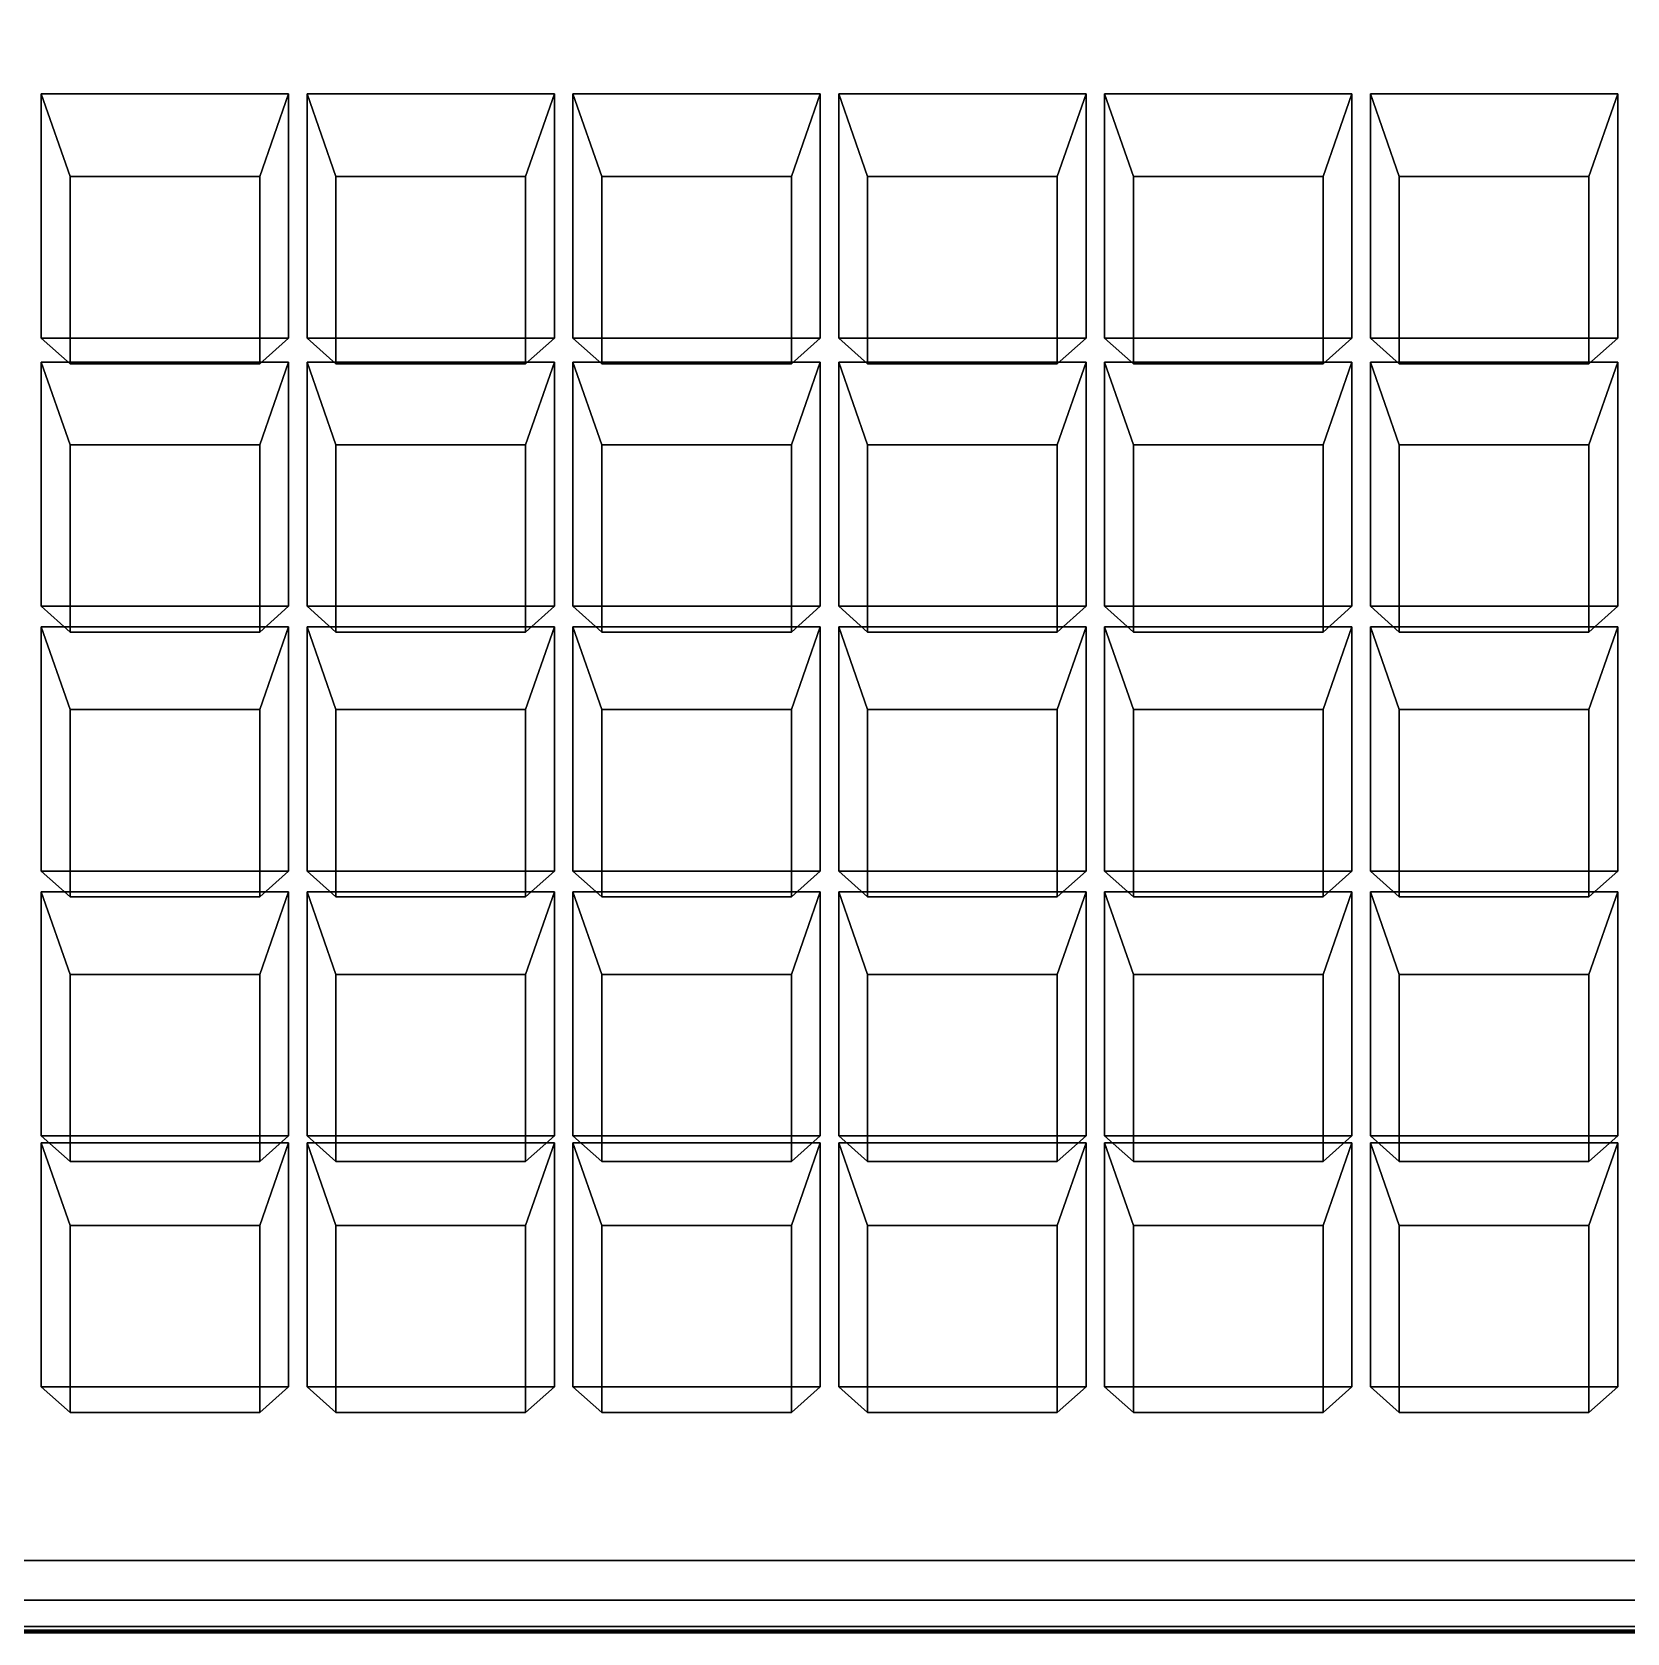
# Model space of a CAD drawing. Header units: inches. Extents: x 11.8 to 54.3, y 10.8 to 35.6.
# Drawn here: x 24.5111 to 24.6078, y 32.3731 to 32.4702 of the extents above; entities that cross this region are included whole.
import ezdxf

# ---------------------------------------------------------------- set-up
doc = ezdxf.new("R2010")
doc.units = ezdxf.units.IN
doc.header["$MEASUREMENT"] = 0
doc.layers.add('02', color=2, linetype='Continuous')

msp = doc.modelspace()

# ---------------------------------------------------------------- linework, layer by layer
at = {"layer": '02'}
msp.add_line((24.316189, 32.373203), (24.766752, 32.373203), dxfattribs=at)
for points, invisible_edges in [([(24.326249, 32.373119, 0.001849), (24.326249, 32.520569, 0.001849), (24.756249, 32.520569, 0.001849)], 12), ([(24.756249, 32.520569, 0.001849), (24.756249, 32.373119, 0.001849), (24.326249, 32.373119, 0.001849)], 12), ([(24.766249, 32.497654, 0.026845), (24.316249, 32.497654, 0.026845), (24.316249, 32.377517, 0.012277)], 12), ([(24.316249, 32.377517, 0.012277), (24.766249, 32.377517, 0.012277), (24.766249, 32.497654, 0.026845)], 12), ([(24.526699, 32.466399, 0.010254), (24.511699, 32.451603, 0.007789), (24.511699, 32.466399, 0.010254)], 1), ([(24.511699, 32.451603, 0.007789), (24.526699, 32.466399, 0.010254), (24.526699, 32.451603, 0.007789)], 1), ([(24.511699, 32.466399, 0.010254), (24.511699, 32.451603, 0.007789), (24.513449, 32.450043, 0.027804)], 12), ([(24.513449, 32.450043, 0.027804), (24.513449, 32.461387, 0.029694), (24.511699, 32.466399, 0.010254)], 12), ([(24.526699, 32.466399, 0.010254), (24.511699, 32.466399, 0.010254), (24.524949, 32.461387, 0.029694)], 2), ([(24.511699, 32.466399, 0.010254), (24.513449, 32.461387, 0.029694), (24.524949, 32.461387, 0.029694)], 12), ([(24.526699, 32.466399, 0.010254), (24.524949, 32.461387, 0.029694), (24.526699, 32.451603, 0.007789)], 2), ([(24.542816, 32.466399, 0.010254), (24.542816, 32.451603, 0.007789), (24.527816, 32.451603, 0.007789)], 12), ([(24.542816, 32.466399, 0.010254), (24.527816, 32.451603, 0.007789), (24.527816, 32.466399, 0.010254)], 1), ([(24.527816, 32.466399, 0.010254), (24.529565, 32.450043, 0.027804), (24.529565, 32.461387, 0.029694)], 1), ([(24.527816, 32.466399, 0.010254), (24.527816, 32.451603, 0.007789), (24.529565, 32.450043, 0.027804)], 12), ([(24.542816, 32.466399, 0.010254), (24.527816, 32.466399, 0.010254), (24.529565, 32.461387, 0.029694)], 12), ([(24.529565, 32.461387, 0.029694), (24.541066, 32.461387, 0.029694), (24.542816, 32.466399, 0.010254)], 12), ([(24.542816, 32.451603, 0.007789), (24.542816, 32.466399, 0.010254), (24.541066, 32.461387, 0.029694)], 12), ([(24.543932, 32.451603, 0.007789), (24.558932, 32.466399, 0.010254), (24.558932, 32.451603, 0.007789)], 1), ([(24.558932, 32.466399, 0.010254), (24.543932, 32.451603, 0.007789), (24.543932, 32.466399, 0.010254)], 1), ([(24.545682, 32.461387, 0.029694), (24.543932, 32.466399, 0.010254), (24.543932, 32.451603, 0.007789)], 12), ([(24.543932, 32.466399, 0.010254), (24.545682, 32.461387, 0.029694), (24.558932, 32.466399, 0.010254)], 2), ([(24.545682, 32.461387, 0.029694), (24.557183, 32.461387, 0.029694), (24.558932, 32.466399, 0.010254)], 12), ([(24.558932, 32.451603, 0.007789), (24.558932, 32.466399, 0.010254), (24.557183, 32.450043, 0.027804)], 2), ([(24.558932, 32.466399, 0.010254), (24.557183, 32.461387, 0.029694), (24.557183, 32.450043, 0.027804)], 12), ([(24.560049, 32.466399, 0.010254), (24.575049, 32.451603, 0.007789), (24.560049, 32.451603, 0.007789)], 1), ([(24.575049, 32.451603, 0.007789), (24.560049, 32.466399, 0.010254), (24.575049, 32.466399, 0.010254)], 1), ([(24.560049, 32.451603, 0.007789), (24.561799, 32.461387, 0.029694), (24.560049, 32.466399, 0.010254)], 1), ([(24.560049, 32.466399, 0.010254), (24.561799, 32.461387, 0.029694), (24.573299, 32.461387, 0.029694)], 12), ([(24.573299, 32.461387, 0.029694), (24.575049, 32.466399, 0.010254), (24.560049, 32.466399, 0.010254)], 12), ([(24.575049, 32.451603, 0.007789), (24.575049, 32.466399, 0.010254), (24.573299, 32.461387, 0.029694)], 12), ([(24.576165, 32.451603, 0.007789), (24.591165, 32.466399, 0.010254), (24.591165, 32.451603, 0.007789)], 1), ([(24.591165, 32.466399, 0.010254), (24.576165, 32.451603, 0.007789), (24.576165, 32.466399, 0.010254)], 1), ([(24.576165, 32.466399, 0.010254), (24.577915, 32.450043, 0.027804), (24.577915, 32.461387, 0.029694)], 1), ([(24.576165, 32.466399, 0.010254), (24.576165, 32.451603, 0.007789), (24.577915, 32.450043, 0.027804)], 12), ([(24.576165, 32.466399, 0.010254), (24.577915, 32.461387, 0.029694), (24.589416, 32.461387, 0.029694)], 12), ([(24.589416, 32.461387, 0.029694), (24.591165, 32.466399, 0.010254), (24.576165, 32.466399, 0.010254)], 12), ([(24.591165, 32.466399, 0.010254), (24.589416, 32.461387, 0.029694), (24.589416, 32.450043, 0.027804)], 12), ([(24.589416, 32.450043, 0.027804), (24.591165, 32.451603, 0.007789), (24.591165, 32.466399, 0.010254)], 12), ([(24.607282, 32.466399, 0.010254), (24.607282, 32.451603, 0.007789), (24.592282, 32.451603, 0.007789)], 12), ([(24.607282, 32.466399, 0.010254), (24.592282, 32.451603, 0.007789), (24.592282, 32.466399, 0.010254)], 1), ([(24.592282, 32.451603, 0.007789), (24.594032, 32.461387, 0.029694), (24.592282, 32.466399, 0.010254)], 1), ([(24.607282, 32.466399, 0.010254), (24.592282, 32.466399, 0.010254), (24.594032, 32.461387, 0.029694)], 12), ([(24.607282, 32.466399, 0.010254), (24.594032, 32.461387, 0.029694), (24.605532, 32.461387, 0.029694)], 1), ([(24.607282, 32.451603, 0.007789), (24.607282, 32.466399, 0.010254), (24.605532, 32.461387, 0.029694)], 12), ([(24.513449, 32.461387, 0.029694), (24.513449, 32.450043, 0.027804), (24.524949, 32.450043, 0.027804)], 12), ([(24.524949, 32.450043, 0.027804), (24.524949, 32.461387, 0.029694), (24.513449, 32.461387, 0.029694)], 12), ([(24.524949, 32.461387, 0.029694), (24.524949, 32.450043, 0.027804), (24.526699, 32.451603, 0.007789)], 12), ([(24.529565, 32.461387, 0.029694), (24.529565, 32.450043, 0.027804), (24.541066, 32.450043, 0.027804)], 12), ([(24.541066, 32.450043, 0.027804), (24.541066, 32.461387, 0.029694), (24.529565, 32.461387, 0.029694)], 12), ([(24.541066, 32.461387, 0.029694), (24.541066, 32.450043, 0.027804), (24.542816, 32.451603, 0.007789)], 12), ([(24.543932, 32.451603, 0.007789), (24.545682, 32.450043, 0.027804), (24.545682, 32.461387, 0.029694)], 12), ([(24.557183, 32.461387, 0.029694), (24.545682, 32.461387, 0.029694), (24.545682, 32.450043, 0.027804)], 12), ([(24.545682, 32.450043, 0.027804), (24.557183, 32.450043, 0.027804), (24.557183, 32.461387, 0.029694)], 12), ([(24.560049, 32.451603, 0.007789), (24.561799, 32.450043, 0.027804), (24.561799, 32.461387, 0.029694)], 12), ([(24.573299, 32.461387, 0.029694), (24.561799, 32.461387, 0.029694), (24.573299, 32.450043, 0.027804)], 2), ([(24.561799, 32.461387, 0.029694), (24.561799, 32.450043, 0.027804), (24.573299, 32.450043, 0.027804)], 12), ([(24.573299, 32.461387, 0.029694), (24.573299, 32.450043, 0.027804), (24.575049, 32.451603, 0.007789)], 12), ([(24.589416, 32.461387, 0.029694), (24.577915, 32.461387, 0.029694), (24.577915, 32.450043, 0.027804)], 12), ([(24.577915, 32.450043, 0.027804), (24.589416, 32.450043, 0.027804), (24.589416, 32.461387, 0.029694)], 12), ([(24.592282, 32.451603, 0.007789), (24.594032, 32.450043, 0.027804), (24.594032, 32.461387, 0.029694)], 12), ([(24.605532, 32.461387, 0.029694), (24.594032, 32.461387, 0.029694), (24.605532, 32.450043, 0.027804)], 2), ([(24.594032, 32.461387, 0.029694), (24.594032, 32.450043, 0.027804), (24.605532, 32.450043, 0.027804)], 12), ([(24.605532, 32.461387, 0.029694), (24.605532, 32.450043, 0.027804), (24.607282, 32.451603, 0.007789)], 12), ([(24.513449, 32.450043, 0.027804), (24.511699, 32.451603, 0.007789), (24.526699, 32.451603, 0.007789)], 12), ([(24.526699, 32.451603, 0.007789), (24.524949, 32.450043, 0.027804), (24.513449, 32.450043, 0.027804)], 12), ([(24.542816, 32.451603, 0.007789), (24.529565, 32.450043, 0.027804), (24.527816, 32.451603, 0.007789)], 1), ([(24.542816, 32.451603, 0.007789), (24.541066, 32.450043, 0.027804), (24.529565, 32.450043, 0.027804)], 12), ([(24.545682, 32.450043, 0.027804), (24.543932, 32.451603, 0.007789), (24.558932, 32.451603, 0.007789)], 12), ([(24.558932, 32.451603, 0.007789), (24.557183, 32.450043, 0.027804), (24.545682, 32.450043, 0.027804)], 12), ([(24.560049, 32.451603, 0.007789), (24.575049, 32.451603, 0.007789), (24.573299, 32.450043, 0.027804)], 12), ([(24.573299, 32.450043, 0.027804), (24.561799, 32.450043, 0.027804), (24.560049, 32.451603, 0.007789)], 12), ([(24.576165, 32.451603, 0.007789), (24.591165, 32.451603, 0.007789), (24.589416, 32.450043, 0.027804)], 12), ([(24.589416, 32.450043, 0.027804), (24.577915, 32.450043, 0.027804), (24.576165, 32.451603, 0.007789)], 12), ([(24.594032, 32.450043, 0.027804), (24.592282, 32.451603, 0.007789), (24.607282, 32.451603, 0.007789)], 12), ([(24.607282, 32.451603, 0.007789), (24.605532, 32.450043, 0.027804), (24.594032, 32.450043, 0.027804)], 12), ([(24.511699, 32.435347, 0.005497), (24.526699, 32.450143, 0.007962), (24.526699, 32.435347, 0.005497)], 1), ([(24.526699, 32.450143, 0.007962), (24.511699, 32.435347, 0.005497), (24.511699, 32.450143, 0.007962)], 1), ([(24.511699, 32.450143, 0.007962), (24.511699, 32.435347, 0.005497), (24.513449, 32.433787, 0.025513)], 12), ([(24.513449, 32.433787, 0.025513), (24.513449, 32.445131, 0.027403), (24.511699, 32.450143, 0.007962)], 12), ([(24.526699, 32.450143, 0.007962), (24.511699, 32.450143, 0.007962), (24.513449, 32.445131, 0.027403)], 12), ([(24.526699, 32.450143, 0.007962), (24.513449, 32.445131, 0.027403), (24.524949, 32.445131, 0.027403)], 1), ([(24.526699, 32.450143, 0.007962), (24.524949, 32.445131, 0.027403), (24.526699, 32.435347, 0.005497)], 2), ([(24.527816, 32.450143, 0.007962), (24.542816, 32.450143, 0.007962), (24.527816, 32.435347, 0.005497)], 2), ([(24.527816, 32.435347, 0.005497), (24.542816, 32.450143, 0.007962), (24.542816, 32.435347, 0.005497)], 1), ([(24.527816, 32.450143, 0.007962), (24.529565, 32.433787, 0.025513), (24.529565, 32.445131, 0.027403)], 1), ([(24.527816, 32.450143, 0.007962), (24.527816, 32.435347, 0.005497), (24.529565, 32.433787, 0.025513)], 12), ([(24.527816, 32.450143, 0.007962), (24.529565, 32.445131, 0.027403), (24.541066, 32.445131, 0.027403)], 12), ([(24.541066, 32.445131, 0.027403), (24.542816, 32.450143, 0.007962), (24.527816, 32.450143, 0.007962)], 12), ([(24.542816, 32.435347, 0.005497), (24.542816, 32.450143, 0.007962), (24.541066, 32.445131, 0.027403)], 12), ([(24.543932, 32.450143, 0.007962), (24.558932, 32.435347, 0.005497), (24.543932, 32.435347, 0.005497)], 1), ([(24.558932, 32.435347, 0.005497), (24.543932, 32.450143, 0.007962), (24.558932, 32.450143, 0.007962)], 1), ([(24.543932, 32.450143, 0.007962), (24.543932, 32.435347, 0.005497), (24.545682, 32.433787, 0.025513)], 12), ([(24.545682, 32.433787, 0.025513), (24.545682, 32.445131, 0.027403), (24.543932, 32.450143, 0.007962)], 12), ([(24.543932, 32.450143, 0.007962), (24.545682, 32.445131, 0.027403), (24.557183, 32.445131, 0.027403)], 12), ([(24.557183, 32.445131, 0.027403), (24.558932, 32.450143, 0.007962), (24.543932, 32.450143, 0.007962)], 12), ([(24.558932, 32.450143, 0.007962), (24.557183, 32.445131, 0.027403), (24.558932, 32.435347, 0.005497)], 2), ([(24.560049, 32.450143, 0.007962), (24.575049, 32.450143, 0.007962), (24.560049, 32.435347, 0.005497)], 2), ([(24.560049, 32.435347, 0.005497), (24.575049, 32.450143, 0.007962), (24.575049, 32.435347, 0.005497)], 1), ([(24.560049, 32.450143, 0.007962), (24.561799, 32.433787, 0.025513), (24.561799, 32.445131, 0.027403)], 1), ([(24.560049, 32.450143, 0.007962), (24.560049, 32.435347, 0.005497), (24.561799, 32.433787, 0.025513)], 12), ([(24.575049, 32.450143, 0.007962), (24.560049, 32.450143, 0.007962), (24.561799, 32.445131, 0.027403)], 12), ([(24.561799, 32.445131, 0.027403), (24.573299, 32.445131, 0.027403), (24.575049, 32.450143, 0.007962)], 12), ([(24.575049, 32.435347, 0.005497), (24.575049, 32.450143, 0.007962), (24.573299, 32.445131, 0.027403)], 12), ([(24.591165, 32.450143, 0.007962), (24.591165, 32.435347, 0.005497), (24.576165, 32.450143, 0.007962)], 2), ([(24.576165, 32.450143, 0.007962), (24.591165, 32.435347, 0.005497), (24.576165, 32.435347, 0.005497)], 1), ([(24.576165, 32.450143, 0.007962), (24.576165, 32.435347, 0.005497), (24.577915, 32.433787, 0.025513)], 12), ([(24.577915, 32.433787, 0.025513), (24.577915, 32.445131, 0.027403), (24.576165, 32.450143, 0.007962)], 12), ([(24.591165, 32.450143, 0.007962), (24.576165, 32.450143, 0.007962), (24.589416, 32.445131, 0.027403)], 2), ([(24.576165, 32.450143, 0.007962), (24.577915, 32.445131, 0.027403), (24.589416, 32.445131, 0.027403)], 12), ([(24.591165, 32.450143, 0.007962), (24.589416, 32.445131, 0.027403), (24.591165, 32.435347, 0.005497)], 2), ([(24.592282, 32.450143, 0.007962), (24.607282, 32.435347, 0.005497), (24.592282, 32.435347, 0.005497)], 1), ([(24.607282, 32.435347, 0.005497), (24.592282, 32.450143, 0.007962), (24.607282, 32.450143, 0.007962)], 1), ([(24.592282, 32.435347, 0.005497), (24.594032, 32.445131, 0.027403), (24.592282, 32.450143, 0.007962)], 1), ([(24.607282, 32.450143, 0.007962), (24.592282, 32.450143, 0.007962), (24.594032, 32.445131, 0.027403)], 12), ([(24.607282, 32.450143, 0.007962), (24.594032, 32.445131, 0.027403), (24.605532, 32.445131, 0.027403)], 1), ([(24.607282, 32.450143, 0.007962), (24.605532, 32.445131, 0.027403), (24.605532, 32.433787, 0.025513)], 12), ([(24.605532, 32.433787, 0.025513), (24.607282, 32.435347, 0.005497), (24.607282, 32.450143, 0.007962)], 12), ([(24.513449, 32.445131, 0.027403), (24.513449, 32.433787, 0.025513), (24.524949, 32.433787, 0.025513)], 12), ([(24.524949, 32.433787, 0.025513), (24.524949, 32.445131, 0.027403), (24.513449, 32.445131, 0.027403)], 12), ([(24.524949, 32.445131, 0.027403), (24.524949, 32.433787, 0.025513), (24.526699, 32.435347, 0.005497)], 12), ([(24.541066, 32.445131, 0.027403), (24.529565, 32.433787, 0.025513), (24.541066, 32.433787, 0.025513)], 1), ([(24.541066, 32.445131, 0.027403), (24.529565, 32.445131, 0.027403), (24.529565, 32.433787, 0.025513)], 12), ([(24.541066, 32.445131, 0.027403), (24.541066, 32.433787, 0.025513), (24.542816, 32.435347, 0.005497)], 12), ([(24.557183, 32.445131, 0.027403), (24.545682, 32.433787, 0.025513), (24.557183, 32.433787, 0.025513)], 1), ([(24.557183, 32.445131, 0.027403), (24.545682, 32.445131, 0.027403), (24.545682, 32.433787, 0.025513)], 12), ([(24.557183, 32.445131, 0.027403), (24.557183, 32.433787, 0.025513), (24.558932, 32.435347, 0.005497)], 12), ([(24.573299, 32.445131, 0.027403), (24.561799, 32.445131, 0.027403), (24.561799, 32.433787, 0.025513)], 12), ([(24.561799, 32.433787, 0.025513), (24.573299, 32.433787, 0.025513), (24.573299, 32.445131, 0.027403)], 12), ([(24.573299, 32.445131, 0.027403), (24.573299, 32.433787, 0.025513), (24.575049, 32.435347, 0.005497)], 12), ([(24.577915, 32.445131, 0.027403), (24.577915, 32.433787, 0.025513), (24.589416, 32.433787, 0.025513)], 12), ([(24.589416, 32.433787, 0.025513), (24.589416, 32.445131, 0.027403), (24.577915, 32.445131, 0.027403)], 12), ([(24.589416, 32.445131, 0.027403), (24.589416, 32.433787, 0.025513), (24.591165, 32.435347, 0.005497)], 12), ([(24.592282, 32.435347, 0.005497), (24.594032, 32.433787, 0.025513), (24.594032, 32.445131, 0.027403)], 12), ([(24.605532, 32.445131, 0.027403), (24.594032, 32.433787, 0.025513), (24.605532, 32.433787, 0.025513)], 1), ([(24.605532, 32.445131, 0.027403), (24.594032, 32.445131, 0.027403), (24.594032, 32.433787, 0.025513)], 12), ([(24.511699, 32.435347, 0.005497), (24.524949, 32.433787, 0.025513), (24.513449, 32.433787, 0.025513)], 1), ([(24.511699, 32.435347, 0.005497), (24.526699, 32.435347, 0.005497), (24.524949, 32.433787, 0.025513)], 12), ([(24.529565, 32.433787, 0.025513), (24.527816, 32.435347, 0.005497), (24.542816, 32.435347, 0.005497)], 12), ([(24.542816, 32.435347, 0.005497), (24.541066, 32.433787, 0.025513), (24.529565, 32.433787, 0.025513)], 12), ([(24.543932, 32.435347, 0.005497), (24.557183, 32.433787, 0.025513), (24.545682, 32.433787, 0.025513)], 1), ([(24.543932, 32.435347, 0.005497), (24.558932, 32.435347, 0.005497), (24.557183, 32.433787, 0.025513)], 12), ([(24.560049, 32.435347, 0.005497), (24.575049, 32.435347, 0.005497), (24.573299, 32.433787, 0.025513)], 12), ([(24.573299, 32.433787, 0.025513), (24.561799, 32.433787, 0.025513), (24.560049, 32.435347, 0.005497)], 12), ([(24.577915, 32.433787, 0.025513), (24.576165, 32.435347, 0.005497), (24.591165, 32.435347, 0.005497)], 12), ([(24.591165, 32.435347, 0.005497), (24.589416, 32.433787, 0.025513), (24.577915, 32.433787, 0.025513)], 12), ([(24.592282, 32.435347, 0.005497), (24.605532, 32.433787, 0.025513), (24.594032, 32.433787, 0.025513)], 1), ([(24.592282, 32.435347, 0.005497), (24.607282, 32.435347, 0.005497), (24.605532, 32.433787, 0.025513)], 12), ([(24.526699, 32.434096, 0.005671), (24.511699, 32.4193, 0.003206), (24.511699, 32.434096, 0.005671)], 1), ([(24.511699, 32.4193, 0.003206), (24.526699, 32.434096, 0.005671), (24.526699, 32.4193, 0.003206)], 1), ([(24.511699, 32.4193, 0.003206), (24.513449, 32.429083, 0.025111), (24.511699, 32.434096, 0.005671)], 1), ([(24.526699, 32.434096, 0.005671), (24.511699, 32.434096, 0.005671), (24.513449, 32.429083, 0.025111)], 12), ([(24.513449, 32.429083, 0.025111), (24.524949, 32.429083, 0.025111), (24.526699, 32.434096, 0.005671)], 12), ([(24.524949, 32.417739, 0.023222), (24.526699, 32.4193, 0.003206), (24.526699, 32.434096, 0.005671)], 12), ([(24.526699, 32.434096, 0.005671), (24.524949, 32.429083, 0.025111), (24.524949, 32.417739, 0.023222)], 12), ([(24.527816, 32.434096, 0.005671), (24.527816, 32.4193, 0.003206), (24.529565, 32.417739, 0.023222)], 12), ([(24.527816, 32.434096, 0.005671), (24.542816, 32.434096, 0.005671), (24.542816, 32.4193, 0.003206)], 12), ([(24.527816, 32.434096, 0.005671), (24.542816, 32.4193, 0.003206), (24.527816, 32.4193, 0.003206)], 1), ([(24.529565, 32.417739, 0.023222), (24.529565, 32.429083, 0.025111), (24.527816, 32.434096, 0.005671)], 12), ([(24.542816, 32.434096, 0.005671), (24.527816, 32.434096, 0.005671), (24.529565, 32.429083, 0.025111)], 12), ([(24.529565, 32.429083, 0.025111), (24.541066, 32.429083, 0.025111), (24.542816, 32.434096, 0.005671)], 12), ([(24.542816, 32.434096, 0.005671), (24.541066, 32.429083, 0.025111), (24.542816, 32.4193, 0.003206)], 2), ([(24.543932, 32.434096, 0.005671), (24.543932, 32.4193, 0.003206), (24.545682, 32.417739, 0.023222)], 12), ([(24.543932, 32.434096, 0.005671), (24.558932, 32.434096, 0.005671), (24.543932, 32.4193, 0.003206)], 2), ([(24.543932, 32.4193, 0.003206), (24.558932, 32.434096, 0.005671), (24.558932, 32.4193, 0.003206)], 1), ([(24.543932, 32.434096, 0.005671), (24.545682, 32.417739, 0.023222), (24.545682, 32.429083, 0.025111)], 1), ([(24.558932, 32.434096, 0.005671), (24.543932, 32.434096, 0.005671), (24.557183, 32.429083, 0.025111)], 2), ([(24.543932, 32.434096, 0.005671), (24.545682, 32.429083, 0.025111), (24.557183, 32.429083, 0.025111)], 12), ([(24.557183, 32.417739, 0.023222), (24.558932, 32.4193, 0.003206), (24.558932, 32.434096, 0.005671)], 12), ([(24.558932, 32.434096, 0.005671), (24.557183, 32.429083, 0.025111), (24.557183, 32.417739, 0.023222)], 12), ([(24.560049, 32.434096, 0.005671), (24.575049, 32.4193, 0.003206), (24.560049, 32.4193, 0.003206)], 1), ([(24.575049, 32.4193, 0.003206), (24.560049, 32.434096, 0.005671), (24.575049, 32.434096, 0.005671)], 1), ([(24.561799, 32.429083, 0.025111), (24.560049, 32.434096, 0.005671), (24.560049, 32.4193, 0.003206)], 12), ([(24.560049, 32.434096, 0.005671), (24.561799, 32.429083, 0.025111), (24.573299, 32.429083, 0.025111)], 12), ([(24.573299, 32.429083, 0.025111), (24.575049, 32.434096, 0.005671), (24.560049, 32.434096, 0.005671)], 12), ([(24.575049, 32.4193, 0.003206), (24.575049, 32.434096, 0.005671), (24.573299, 32.417739, 0.023222)], 2), ([(24.575049, 32.434096, 0.005671), (24.573299, 32.429083, 0.025111), (24.573299, 32.417739, 0.023222)], 12), ([(24.576165, 32.434096, 0.005671), (24.576165, 32.4193, 0.003206), (24.577915, 32.417739, 0.023222)], 12), ([(24.591165, 32.434096, 0.005671), (24.591165, 32.4193, 0.003206), (24.576165, 32.4193, 0.003206)], 12), ([(24.591165, 32.434096, 0.005671), (24.576165, 32.4193, 0.003206), (24.576165, 32.434096, 0.005671)], 1), ([(24.577915, 32.417739, 0.023222), (24.577915, 32.429083, 0.025111), (24.576165, 32.434096, 0.005671)], 12), ([(24.576165, 32.434096, 0.005671), (24.589416, 32.429083, 0.025111), (24.591165, 32.434096, 0.005671)], 1), ([(24.576165, 32.434096, 0.005671), (24.577915, 32.429083, 0.025111), (24.589416, 32.429083, 0.025111)], 12), ([(24.591165, 32.4193, 0.003206), (24.591165, 32.434096, 0.005671), (24.589416, 32.417739, 0.023222)], 2), ([(24.591165, 32.434096, 0.005671), (24.589416, 32.429083, 0.025111), (24.589416, 32.417739, 0.023222)], 12), ([(24.607282, 32.434096, 0.005671), (24.607282, 32.4193, 0.003206), (24.592282, 32.434096, 0.005671)], 2), ([(24.592282, 32.434096, 0.005671), (24.607282, 32.4193, 0.003206), (24.592282, 32.4193, 0.003206)], 1), ([(24.592282, 32.4193, 0.003206), (24.594032, 32.429083, 0.025111), (24.592282, 32.434096, 0.005671)], 1), ([(24.607282, 32.434096, 0.005671), (24.592282, 32.434096, 0.005671), (24.594032, 32.429083, 0.025111)], 12), ([(24.594032, 32.429083, 0.025111), (24.605532, 32.429083, 0.025111), (24.607282, 32.434096, 0.005671)], 12), ([(24.605532, 32.417739, 0.023222), (24.607282, 32.4193, 0.003206), (24.607282, 32.434096, 0.005671)], 12), ([(24.607282, 32.434096, 0.005671), (24.605532, 32.429083, 0.025111), (24.605532, 32.417739, 0.023222)], 12), ([(24.511699, 32.4193, 0.003206), (24.513449, 32.417739, 0.023222), (24.513449, 32.429083, 0.025111)], 12), ([(24.524949, 32.429083, 0.025111), (24.513449, 32.429083, 0.025111), (24.524949, 32.417739, 0.023222)], 2), ([(24.513449, 32.429083, 0.025111), (24.513449, 32.417739, 0.023222), (24.524949, 32.417739, 0.023222)], 12), ([(24.541066, 32.429083, 0.025111), (24.529565, 32.429083, 0.025111), (24.541066, 32.417739, 0.023222)], 2), ([(24.529565, 32.429083, 0.025111), (24.529565, 32.417739, 0.023222), (24.541066, 32.417739, 0.023222)], 12), ([(24.541066, 32.429083, 0.025111), (24.541066, 32.417739, 0.023222), (24.542816, 32.4193, 0.003206)], 12), ([(24.557183, 32.429083, 0.025111), (24.545682, 32.429083, 0.025111), (24.557183, 32.417739, 0.023222)], 2), ([(24.545682, 32.429083, 0.025111), (24.545682, 32.417739, 0.023222), (24.557183, 32.417739, 0.023222)], 12), ([(24.560049, 32.4193, 0.003206), (24.561799, 32.417739, 0.023222), (24.561799, 32.429083, 0.025111)], 12), ([(24.561799, 32.429083, 0.025111), (24.561799, 32.417739, 0.023222), (24.573299, 32.417739, 0.023222)], 12), ([(24.573299, 32.417739, 0.023222), (24.573299, 32.429083, 0.025111), (24.561799, 32.429083, 0.025111)], 12), ([(24.589416, 32.429083, 0.025111), (24.577915, 32.429083, 0.025111), (24.589416, 32.417739, 0.023222)], 2), ([(24.577915, 32.429083, 0.025111), (24.577915, 32.417739, 0.023222), (24.589416, 32.417739, 0.023222)], 12), ([(24.592282, 32.4193, 0.003206), (24.594032, 32.417739, 0.023222), (24.594032, 32.429083, 0.025111)], 12), ([(24.605532, 32.429083, 0.025111), (24.594032, 32.429083, 0.025111), (24.594032, 32.417739, 0.023222)], 12), ([(24.594032, 32.417739, 0.023222), (24.605532, 32.417739, 0.023222), (24.605532, 32.429083, 0.025111)], 12), ([(24.511699, 32.4193, 0.003206), (24.526699, 32.4193, 0.003206), (24.513449, 32.417739, 0.023222)], 2), ([(24.526699, 32.4193, 0.003206), (24.524949, 32.417739, 0.023222), (24.513449, 32.417739, 0.023222)], 12), ([(24.541066, 32.417739, 0.023222), (24.529565, 32.417739, 0.023222), (24.527816, 32.4193, 0.003206)], 12), ([(24.527816, 32.4193, 0.003206), (24.542816, 32.4193, 0.003206), (24.541066, 32.417739, 0.023222)], 12), ([(24.558932, 32.4193, 0.003206), (24.557183, 32.417739, 0.023222), (24.543932, 32.4193, 0.003206)], 2), ([(24.557183, 32.417739, 0.023222), (24.545682, 32.417739, 0.023222), (24.543932, 32.4193, 0.003206)], 12), ([(24.575049, 32.4193, 0.003206), (24.573299, 32.417739, 0.023222), (24.560049, 32.4193, 0.003206)], 2), ([(24.573299, 32.417739, 0.023222), (24.561799, 32.417739, 0.023222), (24.560049, 32.4193, 0.003206)], 12), ([(24.591165, 32.4193, 0.003206), (24.577915, 32.417739, 0.023222), (24.576165, 32.4193, 0.003206)], 1), ([(24.591165, 32.4193, 0.003206), (24.589416, 32.417739, 0.023222), (24.577915, 32.417739, 0.023222)], 12), ([(24.594032, 32.417739, 0.023222), (24.592282, 32.4193, 0.003206), (24.607282, 32.4193, 0.003206)], 12), ([(24.607282, 32.4193, 0.003206), (24.605532, 32.417739, 0.023222), (24.594032, 32.417739, 0.023222)], 12), ([(24.513449, 32.413036, 0.023237), (24.511699, 32.418048, 0.003796), (24.511699, 32.403252, 0.001331)], 12), ([(24.526699, 32.418048, 0.003796), (24.511699, 32.418048, 0.003796), (24.513449, 32.413036, 0.023237)], 12), ([(24.511699, 32.418048, 0.003796), (24.526699, 32.418048, 0.003796), (24.526699, 32.403252, 0.001331)], 12), ([(24.511699, 32.418048, 0.003796), (24.526699, 32.403252, 0.001331), (24.511699, 32.403252, 0.001331)], 1), ([(24.526699, 32.418048, 0.003796), (24.513449, 32.413036, 0.023237), (24.524949, 32.413036, 0.023237)], 1), ([(24.526699, 32.403252, 0.001331), (24.526699, 32.418048, 0.003796), (24.524949, 32.401692, 0.021347)], 2), ([(24.526699, 32.418048, 0.003796), (24.524949, 32.413036, 0.023237), (24.524949, 32.401692, 0.021347)], 12), ([(24.527816, 32.403252, 0.001331), (24.529565, 32.413036, 0.023237), (24.527816, 32.418048, 0.003796)], 1), ([(24.542816, 32.418048, 0.003796), (24.527816, 32.418048, 0.003796), (24.529565, 32.413036, 0.023237)], 12), ([(24.542816, 32.418048, 0.003796), (24.527816, 32.403252, 0.001331), (24.527816, 32.418048, 0.003796)], 1), ([(24.527816, 32.403252, 0.001331), (24.542816, 32.418048, 0.003796), (24.542816, 32.403252, 0.001331)], 1), ([(24.529565, 32.413036, 0.023237), (24.541066, 32.413036, 0.023237), (24.542816, 32.418048, 0.003796)], 12), ([(24.542816, 32.418048, 0.003796), (24.541066, 32.413036, 0.023237), (24.541066, 32.401692, 0.021347)], 12), ([(24.541066, 32.401692, 0.021347), (24.542816, 32.403252, 0.001331), (24.542816, 32.418048, 0.003796)], 12), ([(24.543932, 32.418048, 0.003796), (24.543932, 32.403252, 0.001331), (24.545682, 32.401692, 0.021347)], 12), ([(24.545682, 32.401692, 0.021347), (24.545682, 32.413036, 0.023237), (24.543932, 32.418048, 0.003796)], 12), ([(24.558932, 32.418048, 0.003796), (24.543932, 32.418048, 0.003796), (24.545682, 32.413036, 0.023237)], 12), ([(24.543932, 32.418048, 0.003796), (24.558932, 32.403252, 0.001331), (24.543932, 32.403252, 0.001331)], 1), ([(24.558932, 32.403252, 0.001331), (24.543932, 32.418048, 0.003796), (24.558932, 32.418048, 0.003796)], 1), ([(24.545682, 32.413036, 0.023237), (24.557183, 32.413036, 0.023237), (24.558932, 32.418048, 0.003796)], 12), ([(24.558932, 32.403252, 0.001331), (24.558932, 32.418048, 0.003796), (24.557183, 32.401692, 0.021347)], 2), ([(24.558932, 32.418048, 0.003796), (24.557183, 32.413036, 0.023237), (24.557183, 32.401692, 0.021347)], 12), ([(24.560049, 32.418048, 0.003796), (24.561799, 32.401692, 0.021347), (24.561799, 32.413036, 0.023237)], 1), ([(24.560049, 32.418048, 0.003796), (24.560049, 32.403252, 0.001331), (24.561799, 32.401692, 0.021347)], 12), ([(24.575049, 32.418048, 0.003796), (24.560049, 32.418048, 0.003796), (24.561799, 32.413036, 0.023237)], 12), ([(24.560049, 32.418048, 0.003796), (24.575049, 32.403252, 0.001331), (24.560049, 32.403252, 0.001331)], 1), ([(24.575049, 32.403252, 0.001331), (24.560049, 32.418048, 0.003796), (24.575049, 32.418048, 0.003796)], 1), ([(24.561799, 32.413036, 0.023237), (24.573299, 32.413036, 0.023237), (24.575049, 32.418048, 0.003796)], 12), ([(24.575049, 32.403252, 0.001331), (24.575049, 32.418048, 0.003796), (24.573299, 32.413036, 0.023237)], 12), ([(24.576165, 32.403252, 0.001331), (24.577915, 32.413036, 0.023237), (24.576165, 32.418048, 0.003796)], 1), ([(24.591165, 32.418048, 0.003796), (24.576165, 32.418048, 0.003796), (24.577915, 32.413036, 0.023237)], 12), ([(24.591165, 32.418048, 0.003796), (24.576165, 32.403252, 0.001331), (24.576165, 32.418048, 0.003796)], 1), ([(24.576165, 32.403252, 0.001331), (24.591165, 32.418048, 0.003796), (24.591165, 32.403252, 0.001331)], 1), ([(24.577915, 32.413036, 0.023237), (24.589416, 32.413036, 0.023237), (24.591165, 32.418048, 0.003796)], 12), ([(24.591165, 32.418048, 0.003796), (24.589416, 32.413036, 0.023237), (24.589416, 32.401692, 0.021347)], 12), ([(24.589416, 32.401692, 0.021347), (24.591165, 32.403252, 0.001331), (24.591165, 32.418048, 0.003796)], 12), ([(24.592282, 32.418048, 0.003796), (24.594032, 32.401692, 0.021347), (24.594032, 32.413036, 0.023237)], 1), ([(24.592282, 32.418048, 0.003796), (24.592282, 32.403252, 0.001331), (24.594032, 32.401692, 0.021347)], 12), ([(24.592282, 32.418048, 0.003796), (24.594032, 32.413036, 0.023237), (24.607282, 32.418048, 0.003796)], 2), ([(24.607282, 32.418048, 0.003796), (24.607282, 32.403252, 0.001331), (24.592282, 32.418048, 0.003796)], 2), ([(24.592282, 32.418048, 0.003796), (24.607282, 32.403252, 0.001331), (24.592282, 32.403252, 0.001331)], 1), ([(24.594032, 32.413036, 0.023237), (24.605532, 32.413036, 0.023237), (24.607282, 32.418048, 0.003796)], 12), ([(24.607282, 32.418048, 0.003796), (24.605532, 32.413036, 0.023237), (24.605532, 32.401692, 0.021347)], 12), ([(24.605532, 32.401692, 0.021347), (24.607282, 32.403252, 0.001331), (24.607282, 32.418048, 0.003796)], 12), ([(24.511699, 32.403252, 0.001331), (24.513449, 32.401692, 0.021347), (24.513449, 32.413036, 0.023237)], 12), ([(24.513449, 32.413036, 0.023237), (24.513449, 32.401692, 0.021347), (24.524949, 32.401692, 0.021347)], 12), ([(24.524949, 32.401692, 0.021347), (24.524949, 32.413036, 0.023237), (24.513449, 32.413036, 0.023237)], 12), ([(24.527816, 32.403252, 0.001331), (24.529565, 32.401692, 0.021347), (24.529565, 32.413036, 0.023237)], 12), ([(24.541066, 32.413036, 0.023237), (24.529565, 32.401692, 0.021347), (24.541066, 32.401692, 0.021347)], 1), ([(24.541066, 32.413036, 0.023237), (24.529565, 32.413036, 0.023237), (24.529565, 32.401692, 0.021347)], 12), ([(24.545682, 32.401692, 0.021347), (24.557183, 32.401692, 0.021347), (24.557183, 32.413036, 0.023237)], 12), ([(24.557183, 32.413036, 0.023237), (24.545682, 32.413036, 0.023237), (24.545682, 32.401692, 0.021347)], 12), ([(24.561799, 32.401692, 0.021347), (24.573299, 32.401692, 0.021347), (24.573299, 32.413036, 0.023237)], 12), ([(24.573299, 32.413036, 0.023237), (24.561799, 32.413036, 0.023237), (24.561799, 32.401692, 0.021347)], 12), ([(24.573299, 32.413036, 0.023237), (24.573299, 32.401692, 0.021347), (24.575049, 32.403252, 0.001331)], 12), ([(24.576165, 32.403252, 0.001331), (24.577915, 32.401692, 0.021347), (24.577915, 32.413036, 0.023237)], 12), ([(24.589416, 32.413036, 0.023237), (24.577915, 32.413036, 0.023237), (24.577915, 32.401692, 0.021347)], 12), ([(24.577915, 32.401692, 0.021347), (24.589416, 32.401692, 0.021347), (24.589416, 32.413036, 0.023237)], 12), ([(24.594032, 32.413036, 0.023237), (24.594032, 32.401692, 0.021347), (24.605532, 32.401692, 0.021347)], 12), ([(24.605532, 32.401692, 0.021347), (24.605532, 32.413036, 0.023237), (24.594032, 32.413036, 0.023237)], 12), ([(24.511699, 32.403252, 0.001331), (24.526699, 32.403252, 0.001331), (24.524949, 32.401692, 0.021347)], 12), ([(24.524949, 32.401692, 0.021347), (24.513449, 32.401692, 0.021347), (24.511699, 32.403252, 0.001331)], 12), ([(24.511699, 32.402834, 0.001505), (24.511699, 32.388038, -0.00096), (24.513449, 32.386478, 0.019056)], 12), ([(24.513449, 32.386478, 0.019056), (24.513449, 32.397822, 0.020945), (24.511699, 32.402834, 0.001505)], 12), ([(24.526699, 32.402834, 0.001505), (24.526699, 32.388038, -0.00096), (24.511699, 32.402834, 0.001505)], 2), ([(24.511699, 32.402834, 0.001505), (24.526699, 32.388038, -0.00096), (24.511699, 32.388038, -0.00096)], 1), ([(24.526699, 32.402834, 0.001505), (24.511699, 32.402834, 0.001505), (24.513449, 32.397822, 0.020945)], 12), ([(24.526699, 32.402834, 0.001505), (24.513449, 32.397822, 0.020945), (24.524949, 32.397822, 0.020945)], 1), ([(24.526699, 32.388038, -0.00096), (24.526699, 32.402834, 0.001505), (24.524949, 32.386478, 0.019056)], 2), ([(24.526699, 32.402834, 0.001505), (24.524949, 32.397822, 0.020945), (24.524949, 32.386478, 0.019056)], 12), ([(24.542816, 32.403252, 0.001331), (24.541066, 32.401692, 0.021347), (24.527816, 32.403252, 0.001331)], 2), ([(24.541066, 32.401692, 0.021347), (24.529565, 32.401692, 0.021347), (24.527816, 32.403252, 0.001331)], 12), ([(24.527816, 32.402834, 0.001505), (24.529565, 32.386478, 0.019056), (24.529565, 32.397822, 0.020945)], 1), ([(24.527816, 32.402834, 0.001505), (24.527816, 32.388038, -0.00096), (24.529565, 32.386478, 0.019056)], 12), ([(24.527816, 32.388038, -0.00096), (24.542816, 32.402834, 0.001505), (24.542816, 32.388038, -0.00096)], 1), ([(24.542816, 32.402834, 0.001505), (24.527816, 32.388038, -0.00096), (24.527816, 32.402834, 0.001505)], 1), ([(24.527816, 32.402834, 0.001505), (24.541066, 32.397822, 0.020945), (24.542816, 32.402834, 0.001505)], 1), ([(24.527816, 32.402834, 0.001505), (24.529565, 32.397822, 0.020945), (24.541066, 32.397822, 0.020945)], 12), ([(24.542816, 32.402834, 0.001505), (24.541066, 32.397822, 0.020945), (24.541066, 32.386478, 0.019056)], 12), ([(24.541066, 32.386478, 0.019056), (24.542816, 32.388038, -0.00096), (24.542816, 32.402834, 0.001505)], 12), ([(24.557183, 32.401692, 0.021347), (24.545682, 32.401692, 0.021347), (24.543932, 32.403252, 0.001331)], 12), ([(24.543932, 32.403252, 0.001331), (24.558932, 32.403252, 0.001331), (24.557183, 32.401692, 0.021347)], 12), ([(24.543932, 32.402834, 0.001505), (24.543932, 32.388038, -0.00096), (24.545682, 32.386478, 0.019056)], 12), ([(24.545682, 32.386478, 0.019056), (24.545682, 32.397822, 0.020945), (24.543932, 32.402834, 0.001505)], 12), ([(24.543932, 32.402834, 0.001505), (24.558932, 32.402834, 0.001505), (24.558932, 32.388038, -0.00096)], 12), ([(24.543932, 32.402834, 0.001505), (24.558932, 32.388038, -0.00096), (24.543932, 32.388038, -0.00096)], 1), ([(24.558932, 32.402834, 0.001505), (24.543932, 32.402834, 0.001505), (24.545682, 32.397822, 0.020945)], 12), ([(24.558932, 32.402834, 0.001505), (24.545682, 32.397822, 0.020945), (24.557183, 32.397822, 0.020945)], 1), ([(24.558932, 32.388038, -0.00096), (24.558932, 32.402834, 0.001505), (24.557183, 32.386478, 0.019056)], 2), ([(24.558932, 32.402834, 0.001505), (24.557183, 32.397822, 0.020945), (24.557183, 32.386478, 0.019056)], 12), ([(24.575049, 32.403252, 0.001331), (24.573299, 32.401692, 0.021347), (24.560049, 32.403252, 0.001331)], 2), ([(24.573299, 32.401692, 0.021347), (24.561799, 32.401692, 0.021347), (24.560049, 32.403252, 0.001331)], 12), ([(24.560049, 32.402834, 0.001505), (24.560049, 32.388038, -0.00096), (24.561799, 32.386478, 0.019056)], 12), ([(24.561799, 32.386478, 0.019056), (24.561799, 32.397822, 0.020945), (24.560049, 32.402834, 0.001505)], 12), ([(24.560049, 32.402834, 0.001505), (24.575049, 32.402834, 0.001505), (24.560049, 32.388038, -0.00096)], 2), ([(24.560049, 32.388038, -0.00096), (24.575049, 32.402834, 0.001505), (24.575049, 32.388038, -0.00096)], 1), ([(24.560049, 32.402834, 0.001505), (24.561799, 32.397822, 0.020945), (24.575049, 32.402834, 0.001505)], 2), ([(24.561799, 32.397822, 0.020945), (24.573299, 32.397822, 0.020945), (24.575049, 32.402834, 0.001505)], 12), ([(24.575049, 32.402834, 0.001505), (24.573299, 32.397822, 0.020945), (24.575049, 32.388038, -0.00096)], 2), ([(24.589416, 32.401692, 0.021347), (24.577915, 32.401692, 0.021347), (24.576165, 32.403252, 0.001331)], 12), ([(24.576165, 32.403252, 0.001331), (24.591165, 32.403252, 0.001331), (24.589416, 32.401692, 0.021347)], 12), ([(24.576165, 32.402834, 0.001505), (24.576165, 32.388038, -0.00096), (24.577915, 32.386478, 0.019056)], 12), ([(24.577915, 32.386478, 0.019056), (24.577915, 32.397822, 0.020945), (24.576165, 32.402834, 0.001505)], 12), ([(24.576165, 32.402834, 0.001505), (24.591165, 32.388038, -0.00096), (24.576165, 32.388038, -0.00096)], 1), ([(24.591165, 32.388038, -0.00096), (24.576165, 32.402834, 0.001505), (24.591165, 32.402834, 0.001505)], 1), ([(24.591165, 32.402834, 0.001505), (24.576165, 32.402834, 0.001505), (24.577915, 32.397822, 0.020945)], 12), ([(24.591165, 32.402834, 0.001505), (24.577915, 32.397822, 0.020945), (24.589416, 32.397822, 0.020945)], 1), ([(24.591165, 32.388038, -0.00096), (24.591165, 32.402834, 0.001505), (24.589416, 32.386478, 0.019056)], 2), ([(24.591165, 32.402834, 0.001505), (24.589416, 32.397822, 0.020945), (24.589416, 32.386478, 0.019056)], 12), ([(24.605532, 32.401692, 0.021347), (24.594032, 32.401692, 0.021347), (24.592282, 32.403252, 0.001331)], 12), ([(24.592282, 32.403252, 0.001331), (24.607282, 32.403252, 0.001331), (24.605532, 32.401692, 0.021347)], 12), ([(24.592282, 32.388038, -0.00096), (24.594032, 32.397822, 0.020945), (24.592282, 32.402834, 0.001505)], 1), ([(24.607282, 32.402834, 0.001505), (24.607282, 32.388038, -0.00096), (24.592282, 32.402834, 0.001505)], 2), ([(24.592282, 32.402834, 0.001505), (24.607282, 32.388038, -0.00096), (24.592282, 32.388038, -0.00096)], 1), ([(24.592282, 32.402834, 0.001505), (24.594032, 32.397822, 0.020945), (24.605532, 32.397822, 0.020945)], 12), ([(24.605532, 32.397822, 0.020945), (24.607282, 32.402834, 0.001505), (24.592282, 32.402834, 0.001505)], 12), ([(24.607282, 32.402834, 0.001505), (24.605532, 32.397822, 0.020945), (24.605532, 32.386478, 0.019056)], 12), ([(24.605532, 32.386478, 0.019056), (24.607282, 32.388038, -0.00096), (24.607282, 32.402834, 0.001505)], 12), ([(24.524949, 32.397822, 0.020945), (24.513449, 32.397822, 0.020945), (24.513449, 32.386478, 0.019056)], 12), ([(24.513449, 32.386478, 0.019056), (24.524949, 32.386478, 0.019056), (24.524949, 32.397822, 0.020945)], 12), ([(24.541066, 32.397822, 0.020945), (24.529565, 32.397822, 0.020945), (24.541066, 32.386478, 0.019056)], 2), ([(24.529565, 32.397822, 0.020945), (24.529565, 32.386478, 0.019056), (24.541066, 32.386478, 0.019056)], 12), ([(24.557183, 32.397822, 0.020945), (24.545682, 32.397822, 0.020945), (24.545682, 32.386478, 0.019056)], 12), ([(24.545682, 32.386478, 0.019056), (24.557183, 32.386478, 0.019056), (24.557183, 32.397822, 0.020945)], 12), ([(24.573299, 32.397822, 0.020945), (24.561799, 32.386478, 0.019056), (24.573299, 32.386478, 0.019056)], 1), ([(24.573299, 32.397822, 0.020945), (24.561799, 32.397822, 0.020945), (24.561799, 32.386478, 0.019056)], 12), ([(24.573299, 32.397822, 0.020945), (24.573299, 32.386478, 0.019056), (24.575049, 32.388038, -0.00096)], 12), ([(24.589416, 32.397822, 0.020945), (24.577915, 32.397822, 0.020945), (24.577915, 32.386478, 0.019056)], 12), ([(24.577915, 32.386478, 0.019056), (24.589416, 32.386478, 0.019056), (24.589416, 32.397822, 0.020945)], 12), ([(24.592282, 32.388038, -0.00096), (24.594032, 32.386478, 0.019056), (24.594032, 32.397822, 0.020945)], 12), ([(24.605532, 32.397822, 0.020945), (24.594032, 32.386478, 0.019056), (24.605532, 32.386478, 0.019056)], 1), ([(24.605532, 32.397822, 0.020945), (24.594032, 32.397822, 0.020945), (24.594032, 32.386478, 0.019056)], 12), ([(24.511699, 32.388038, -0.00096), (24.526699, 32.388038, -0.00096), (24.524949, 32.386478, 0.019056)], 12), ([(24.524949, 32.386478, 0.019056), (24.513449, 32.386478, 0.019056), (24.511699, 32.388038, -0.00096)], 12), ([(24.542816, 32.388038, -0.00096), (24.541066, 32.386478, 0.019056), (24.527816, 32.388038, -0.00096)], 2), ([(24.541066, 32.386478, 0.019056), (24.529565, 32.386478, 0.019056), (24.527816, 32.388038, -0.00096)], 12), ([(24.557183, 32.386478, 0.019056), (24.545682, 32.386478, 0.019056), (24.543932, 32.388038, -0.00096)], 12), ([(24.543932, 32.388038, -0.00096), (24.558932, 32.388038, -0.00096), (24.557183, 32.386478, 0.019056)], 12), ([(24.561799, 32.386478, 0.019056), (24.560049, 32.388038, -0.00096), (24.575049, 32.388038, -0.00096)], 12), ([(24.575049, 32.388038, -0.00096), (24.573299, 32.386478, 0.019056), (24.561799, 32.386478, 0.019056)], 12), ([(24.577915, 32.386478, 0.019056), (24.576165, 32.388038, -0.00096), (24.591165, 32.388038, -0.00096)], 12), ([(24.591165, 32.388038, -0.00096), (24.589416, 32.386478, 0.019056), (24.577915, 32.386478, 0.019056)], 12), ([(24.594032, 32.386478, 0.019056), (24.592282, 32.388038, -0.00096), (24.607282, 32.388038, -0.00096)], 12), ([(24.607282, 32.388038, -0.00096), (24.605532, 32.386478, 0.019056), (24.594032, 32.386478, 0.019056)], 12), ([(24.766249, 32.375116, 0.011311), (24.316249, 32.377517, 0.012277), (24.316249, 32.375116, 0.011311)], 1), ([(24.766249, 32.375116, 0.011311), (24.766249, 32.377517, 0.012277), (24.316249, 32.377517, 0.012277)], 12), ([(24.766249, 32.375116, 0.011311), (24.316249, 32.375116, 0.011311), (24.316249, 32.373519, 0.009273)], 12), ([(24.316249, 32.373519, 0.009273), (24.766249, 32.373519, 0.009273), (24.766249, 32.375116, 0.011311)], 12), ([(24.766249, 32.373119, 0.007313), (24.766249, 32.373519, 0.009273), (24.316249, 32.373519, 0.009273)], 12), ([(24.316249, 32.373519, 0.009273), (24.316249, 32.373119, 0.007313), (24.766249, 32.373119, 0.007313)], 12), ([(24.326249, 32.373293, 0.00265), (24.766249, 32.373119, 0.00263), (24.316249, 32.373119, 0.00263)], 13), ([(24.316249, 32.373119, 0.007313), (24.316249, 32.373119, 0.00263), (24.766249, 32.373119, 0.00263)], 12), ([(24.766249, 32.373119, 0.00263), (24.766249, 32.373119, 0.007313), (24.316249, 32.373119, 0.007313)], 12), ([(24.766249, 32.373119, 0.00263), (24.326249, 32.373293, 0.00265), (24.756249, 32.373293, 0.00265)], 13), ([(24.756249, 32.373119, 0.001849), (24.756249, 32.373293, 0.00265), (24.326249, 32.373293, 0.00265)], 12), ([(24.326249, 32.373293, 0.00265), (24.326249, 32.373119, 0.001849), (24.756249, 32.373119, 0.001849)], 12)]:
    msp.add_3dface(points, dxfattribs=dict(at, invisible_edges=invisible_edges))

doc.saveas('drawing.dxf')
